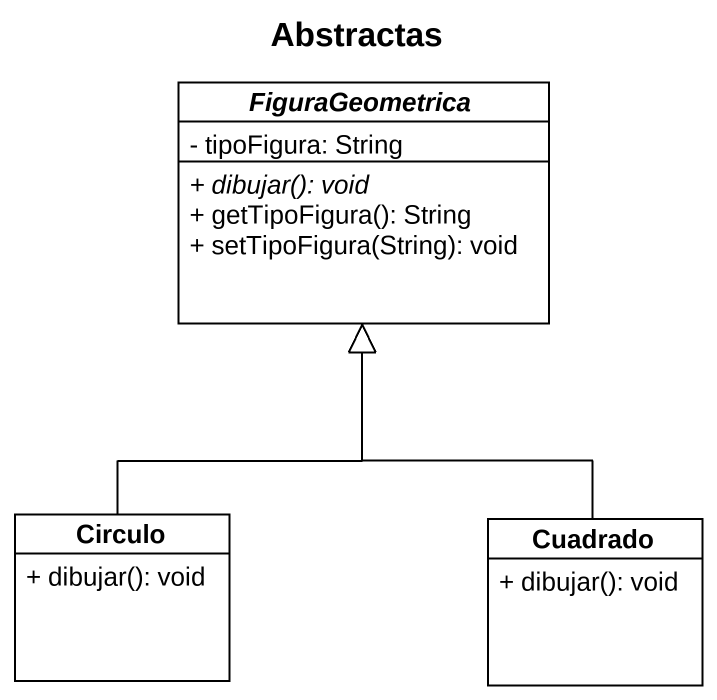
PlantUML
@startuml
title Abstractas
hide circle
hide empty members
skinparam classAttributeIconSize 0
abstract class FiguraGeometrica {
  - tipoFigura: String
  {abstract} + dibujar(): void
  + getTipoFigura(): String
  + setTipoFigura(String): void
}
class Circulo {
  + dibujar(): void
}
class Cuadrado {
  + dibujar(): void
}
Circulo -up-|> FiguraGeometrica
Cuadrado -up-|> FiguraGeometrica
@enduml
